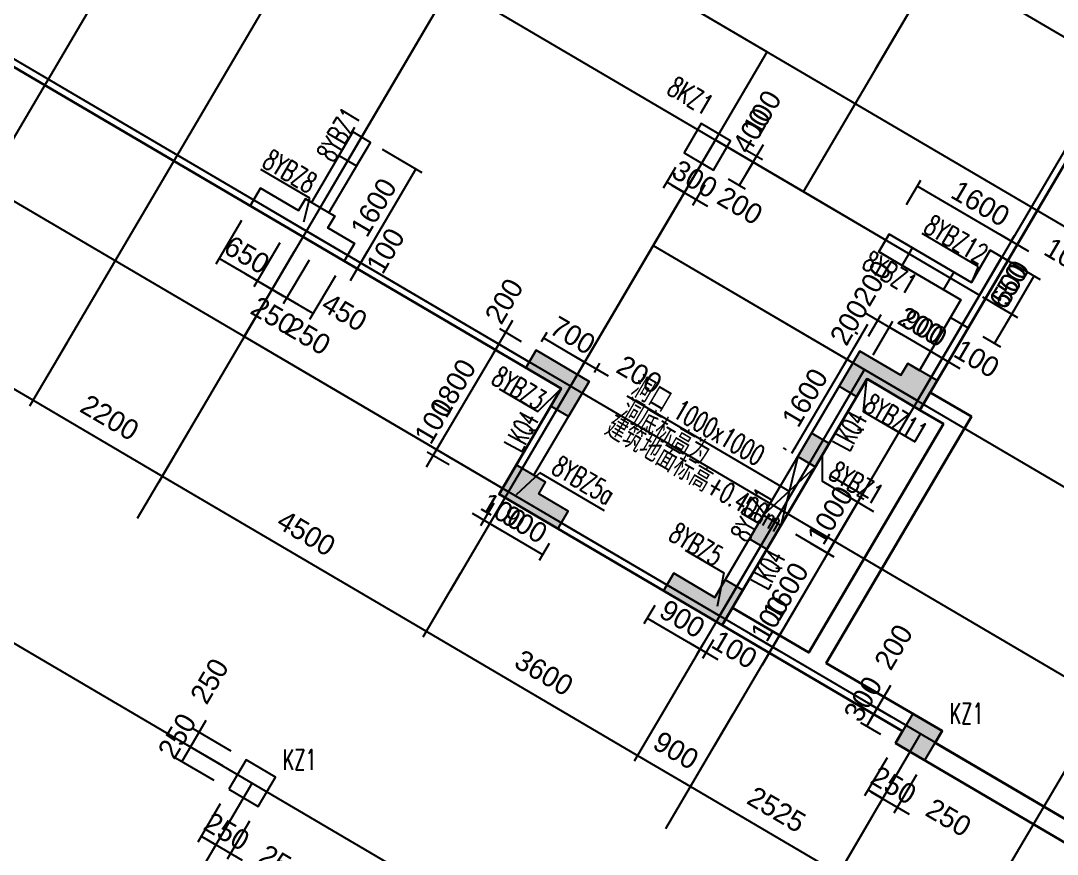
# Model space of a CAD drawing. Extents: x 387171 to 699106, y 11966 to 245688.
# Drawn here: x 616499 to 631724, y 153597 to 165847 of the extents above; entities that cross this region are included whole.
import ezdxf

# ---------------------------------------------------------------- set-up
doc = ezdxf.new("R2010")
doc.units = 0
doc.header["$LTSCALE"] = 100
doc.header["$MEASUREMENT"] = 0
for name, color, linetype in [('22000', 2, 'Continuous'), ('b边缘构件', 235, 'Continuous'), ('COLU', 7, 'Continuous'), ('colu-主楼', 7, 'Continuous'), ('DIM', 3, 'Continuous'), ('DOTE', 253, 'Continuous'), ('HATCH', 254, 'Continuous'), ('L-AXIS', 3, 'Continuous'), ('NUM', 7, 'Continuous'), ('Q-TEXT', 2, 'Continuous'), ('wall-主楼', 2, 'Continuous'), ('wall-开洞', 5, 'Continuous'), ('Y阴影', 254, 'Continuous'), ('剪力墙开洞', 5, 'Continuous'), ('小尺寸', 4, 'Continuous'), ('网格', 253, 'Continuous'), ('边缘构件标注', 1, 'Continuous')]:
    doc.layers.add(name, color=color, linetype=linetype)
doc.styles.add('hztxt', font='hztxt')
doc.styles.get("Standard").update_dxf_attribs({"font": 'standard'})
doc.dimstyles.get("Standard").update_dxf_attribs({"dimtxt": 300, "dimasz": 100, "dimexe": 100, "dimexo": 250, "dimgap": 100, "dimtad": 0, "dimtoh": 1, "dimdec": 0, "dimdsep": 46, "dimcen": 0.09, "dimclrt": 7, "dimadec": 0, "dimazin": 0, "dimtfac": 1, "dimtdec": 4, "dimtofl": 0, "dimtmove": 0, "dimatfit": 3, "dimfxl": 1, "dimtolj": 1, "dimtzin": 0, "dimarcsym": 0})

# ---------------------------------------------------------------- blocks, each defined once
blk = doc.blocks.new('*D2918')
at = {"layer": 'L-AXIS', "color": 0, "linetype": 'ByBlock', "lineweight": -2}
for p, q in [((617179, 161118), (616629, 160183)), ((616680, 160270), (618577, 159155)), ((619075, 160003), (618526, 159068))]:
    blk.add_line(p, q, dxfattribs=at)
for points in [[(616680, 160270), (616775, 160233), (616758, 160205)], [(618577, 159155), (618482, 159191), (618499, 159220)]]:
    blk.add_solid(points, dxfattribs=at)
at = {"layer": 'L-AXIS', "color": 7, "linetype": 'Continuous', "lineweight": -2, "insert": (617806, 160014), "char_height": 300, "width": 780, "attachment_point": 5, "rotation": 329.5454, "style": 'hztxt'}
blk.add_mtext('2200', dxfattribs=at)
blk = doc.blocks.new('*D2178')
at = {"layer": 'L-AXIS', "color": 0, "linetype": 'ByBlock', "lineweight": -2}
for p, q in [((615282, 162233), (614733, 161298)), ((614784, 161385), (616680, 160270)), ((617179, 161118), (616629, 160183))]:
    blk.add_line(p, q, dxfattribs=at)
for points in [[(614784, 161385), (614878, 161348), (614861, 161320)], [(616680, 160270), (616585, 160306), (616602, 160335)]]:
    blk.add_solid(points, dxfattribs=at)
at = {"layer": 'L-AXIS', "color": 7, "linetype": 'Continuous', "lineweight": -2, "insert": (615454, 160556), "char_height": 300, "width": 780, "attachment_point": 5, "rotation": 329.5454, "style": 'hztxt'}
blk.add_mtext('2200', dxfattribs=at)
blk = doc.blocks.new('*D149')
at = {"layer": 'L-AXIS', "color": 0, "linetype": 'ByBlock', "lineweight": -2}
for p, q in [((626833, 155441), (626284, 154507)), ((626335, 154593), (628511, 153313)), ((629010, 154161), (628461, 153227))]:
    blk.add_line(p, q, dxfattribs=at)
for points in [[(626335, 154593), (626429, 154556), (626413, 154528)], [(628511, 153313), (628417, 153349), (628434, 153378)]]:
    blk.add_solid(points, dxfattribs=at)
at = {"layer": 'L-AXIS', "color": 7, "linetype": 'Continuous', "lineweight": -2, "insert": (627601, 154255), "char_height": 300, "width": 780, "attachment_point": 5, "rotation": 329.5454, "style": 'hztxt'}
blk.add_mtext('2525', dxfattribs=at)
blk = doc.blocks.new('*D399')
at = {"layer": 'L-AXIS', "color": 0, "linetype": 'ByBlock', "lineweight": -2}
for p, q in [((626058, 155897), (625508, 154963)), ((626833, 155441), (626284, 154507)), ((625559, 155049), (626335, 154593))]:
    blk.add_line(p, q, dxfattribs=at)
for points in [[(625559, 155049), (625654, 155013), (625637, 154984)], [(626335, 154593), (626240, 154629), (626257, 154658)]]:
    blk.add_solid(points, dxfattribs=at)
at = {"layer": 'L-AXIS', "color": 7, "linetype": 'Continuous', "lineweight": -2, "insert": (626124, 155123), "char_height": 300, "width": 556.67, "attachment_point": 5, "rotation": 329.5454, "style": 'hztxt'}
blk.add_mtext('900', dxfattribs=at)
blk = doc.blocks.new('*D640')
at = {"layer": 'L-AXIS', "color": 0, "linetype": 'ByBlock', "lineweight": -2}
for p, q in [((622954, 157722), (622405, 156787)), ((622456, 156874), (625559, 155049)), ((626058, 155897), (625508, 154963))]:
    blk.add_line(p, q, dxfattribs=at)
for points in [[(622456, 156874), (622550, 156837), (622533, 156809)], [(625559, 155049), (625464, 155085), (625481, 155114)]]:
    blk.add_solid(points, dxfattribs=at)
at = {"layer": 'L-AXIS', "color": 7, "linetype": 'Continuous', "lineweight": -2, "insert": (624185, 156263), "char_height": 300, "width": 775, "attachment_point": 5, "rotation": 329.5454, "style": 'hztxt'}
blk.add_mtext('3600', dxfattribs=at)
blk = doc.blocks.new('*D845')
at = {"layer": 'L-AXIS', "color": 0, "linetype": 'ByBlock', "lineweight": -2}
for p, q in [((619075, 160003), (618526, 159068)), ((618577, 159155), (622456, 156874)), ((622954, 157722), (622405, 156787))]:
    blk.add_line(p, q, dxfattribs=at)
for points in [[(618577, 159155), (618671, 159118), (618654, 159089)], [(622456, 156874), (622361, 156910), (622378, 156939)]]:
    blk.add_solid(points, dxfattribs=at)
at = {"layer": 'L-AXIS', "color": 7, "linetype": 'Continuous', "lineweight": -2, "insert": (620693, 158316), "char_height": 300, "width": 790, "attachment_point": 5, "rotation": 329.5454, "style": 'hztxt'}
blk.add_mtext('4500', dxfattribs=at)
blk = doc.blocks.new('*D2843')
at = {"layer": '小尺寸', "color": 0, "linetype": 'ByBlock', "lineweight": -2}
for p, q in [((621340, 162029), (621593, 162460)), ((621463, 162189), (621528, 162151)), ((621514, 162275), (621578, 162237))]:
    blk.add_line(p, q, dxfattribs=at)
for points in [[(621492, 162288), (621528, 162383), (621557, 162366)], [(621441, 162202), (621405, 162107), (621376, 162124)]]:
    blk.add_solid(points, dxfattribs=at)
at = {"layer": '小尺寸', "color": 7, "linetype": 'Continuous', "lineweight": -2, "insert": (621857, 162466), "char_height": 300, "width": 476.67, "attachment_point": 5, "rotation": 59.5454, "style": 'hztxt'}
blk.add_mtext('100', dxfattribs=at)
blk = doc.blocks.new('*D3083')
at = {"layer": '小尺寸', "color": 0, "linetype": 'ByBlock', "lineweight": -2}
for p, q in [((621807, 163959), (622389, 163616)), ((621492, 162288), (622303, 163667)), ((621514, 162275), (621578, 162237))]:
    blk.add_line(p, q, dxfattribs=at)
for points in [[(622303, 163667), (622267, 163573), (622238, 163589)], [(621492, 162288), (621528, 162383), (621557, 162366)]]:
    blk.add_solid(points, dxfattribs=at)
at = {"layer": '小尺寸', "color": 7, "linetype": 'Continuous', "lineweight": -2, "insert": (621682, 163104), "char_height": 300, "width": 685, "attachment_point": 5, "rotation": 59.5454, "style": 'hztxt'}
blk.add_mtext('1600', dxfattribs=at)
blk = doc.blocks.new('*D1416')
at = {"layer": '小尺寸', "color": 0, "linetype": 'ByBlock', "lineweight": -2}
for p, q in [((627154, 163599), (627407, 164030)), ((627090, 163868), (627342, 163721)), ((627141, 163955), (627392, 163807))]:
    blk.add_line(p, q, dxfattribs=at)
for points in [[(627306, 163858), (627342, 163952), (627371, 163935)], [(627255, 163771), (627219, 163677), (627190, 163694)]]:
    blk.add_solid(points, dxfattribs=at)
at = {"layer": '小尺寸', "color": 7, "linetype": 'Continuous', "lineweight": -2, "insert": (627390, 164493), "char_height": 300, "width": 476.67, "attachment_point": 5, "rotation": 59.5454, "style": 'hztxt'}
blk.add_mtext('100', dxfattribs=at)
blk = doc.blocks.new('*D1386')
at = {"layer": '小尺寸', "color": 0, "linetype": 'ByBlock', "lineweight": -2}
for p, q in [((627090, 163868), (627342, 163721)), ((627255, 163771), (627053, 163427)), ((626888, 163524), (627139, 163376))]:
    blk.add_line(p, q, dxfattribs=at)
for points in [[(627255, 163771), (627219, 163677), (627190, 163694)], [(627053, 163427), (627089, 163521), (627118, 163504)]]:
    blk.add_solid(points, dxfattribs=at)
at = {"layer": '小尺寸', "color": 7, "linetype": 'Continuous', "lineweight": -2, "insert": (627237, 164233), "char_height": 300, "width": 576.67, "attachment_point": 5, "rotation": 59.5454, "style": 'hztxt'}
blk.add_mtext('400', dxfattribs=at)
blk = doc.blocks.new('*D3786')
at = {"layer": '小尺寸', "color": 0, "linetype": 'ByBlock', "lineweight": -2}
for p, q in [((626373, 163536), (626196, 163234)), ((626591, 163118), (626074, 163422)), ((626545, 163435), (626368, 163133))]:
    blk.add_line(p, q, dxfattribs=at)
for points in [[(626246, 163321), (626152, 163357), (626169, 163386)], [(626419, 163219), (626513, 163183), (626497, 163154)]]:
    blk.add_solid(points, dxfattribs=at)
at = {"layer": '小尺寸', "color": 7, "linetype": 'Continuous', "lineweight": -2, "insert": (627064, 163130), "char_height": 300, "width": 566.67, "attachment_point": 5, "rotation": 329.5454, "style": 'hztxt'}
blk.add_mtext('200', dxfattribs=at)
blk = doc.blocks.new('*D4021')
at = {"layer": '小尺寸', "color": 0, "linetype": 'ByBlock', "lineweight": -2}
for p, q in [((626114, 163688), (625937, 163387)), ((626373, 163536), (626196, 163234)), ((626246, 163321), (625988, 163473))]:
    blk.add_line(p, q, dxfattribs=at)
for points in [[(625988, 163473), (626082, 163436), (626066, 163408)], [(626246, 163321), (626152, 163357), (626169, 163386)]]:
    blk.add_solid(points, dxfattribs=at)
at = {"layer": '小尺寸', "color": 7, "linetype": 'Continuous', "lineweight": -2, "insert": (626400, 163520), "char_height": 300, "width": 566.67, "attachment_point": 5, "rotation": 329.5454, "style": 'hztxt'}
blk.add_mtext('300', dxfattribs=at)
blk = doc.blocks.new('*D4206')
at = {"layer": '小尺寸', "color": 0, "linetype": 'ByBlock', "lineweight": -2}
for p, q in [((625811, 157254), (625651, 156982)), ((625702, 157068), (626478, 156612)), ((626638, 156884), (626427, 156526))]:
    blk.add_line(p, q, dxfattribs=at)
for points in [[(625702, 157068), (625797, 157032), (625780, 157003)], [(626478, 156612), (626383, 156648), (626400, 156677)]]:
    blk.add_solid(points, dxfattribs=at)
at = {"layer": '小尺寸', "color": 7, "linetype": 'Continuous', "lineweight": -2, "insert": (626217, 157056), "char_height": 300, "width": 556.67, "attachment_point": 5, "rotation": 329.5454, "style": 'hztxt'}
blk.add_mtext('900', dxfattribs=at)
blk = doc.blocks.new('*D64')
at = {"layer": '小尺寸', "color": 0, "linetype": 'ByBlock', "lineweight": -2}
for p, q in [((626638, 156884), (626427, 156526)), ((626306, 156713), (626737, 156460)), ((626674, 156747), (626514, 156475))]:
    blk.add_line(p, q, dxfattribs=at)
for points in [[(626478, 156612), (626383, 156648), (626400, 156677)], [(626564, 156561), (626659, 156525), (626642, 156496)]]:
    blk.add_solid(points, dxfattribs=at)
at = {"layer": '小尺寸', "color": 7, "linetype": 'Continuous', "lineweight": -2, "insert": (626983, 156605), "char_height": 300, "width": 476.67, "attachment_point": 5, "rotation": 329.5454, "style": 'hztxt'}
blk.add_mtext('100', dxfattribs=at)
blk = doc.blocks.new('*D315')
at = {"layer": '小尺寸', "color": 0, "linetype": 'ByBlock', "lineweight": -2}
for p, q in [((627201, 156843), (627630, 156591)), ((627237, 156706), (627580, 156504)), ((627392, 156383), (627645, 156814))]:
    blk.add_line(p, q, dxfattribs=at)
for points in [[(627544, 156641), (627580, 156736), (627609, 156719)], [(627493, 156555), (627457, 156461), (627428, 156477)]]:
    blk.add_solid(points, dxfattribs=at)
at = {"layer": '小尺寸', "color": 7, "linetype": 'Continuous', "lineweight": -2, "insert": (627500, 157060), "char_height": 300, "width": 476.67, "attachment_point": 5, "rotation": 59.5454, "style": 'hztxt'}
blk.add_mtext('100', dxfattribs=at)
blk = doc.blocks.new('*D2798')
at = {"layer": '小尺寸', "color": 0, "linetype": 'ByBlock', "lineweight": -2}
for p, q in [((628099, 158171), (628441, 157970)), ((627544, 156641), (628355, 158021)), ((627201, 156843), (627630, 156591))]:
    blk.add_line(p, q, dxfattribs=at)
for points in [[(628355, 158021), (628319, 157926), (628290, 157943)], [(627544, 156641), (627580, 156736), (627609, 156719)]]:
    blk.add_solid(points, dxfattribs=at)
at = {"layer": '小尺寸', "color": 7, "linetype": 'Continuous', "lineweight": -2, "insert": (627734, 157458), "char_height": 300, "width": 685, "attachment_point": 5, "rotation": 59.5454, "style": 'hztxt'}
blk.add_mtext('1600', dxfattribs=at)
blk = doc.blocks.new('*D2765')
at = {"layer": '小尺寸', "color": 0, "linetype": 'ByBlock', "lineweight": -2}
for p, q in [((628507, 160947), (628552, 160921)), ((627827, 159491), (628638, 160870)), ((627696, 159568), (627741, 159542))]:
    blk.add_line(p, q, dxfattribs=at)
for points in [[(628638, 160870), (628602, 160776), (628573, 160793)], [(627827, 159491), (627863, 159586), (627892, 159569)]]:
    blk.add_solid(points, dxfattribs=at)
at = {"layer": '小尺寸', "color": 7, "linetype": 'Continuous', "lineweight": -2, "insert": (628017, 160308), "char_height": 300, "width": 685, "attachment_point": 5, "rotation": 59.5454, "style": 'hztxt'}
blk.add_mtext('1600', dxfattribs=at)
blk = doc.blocks.new('*D2998')
at = {"layer": '小尺寸', "color": 0, "linetype": 'ByBlock', "lineweight": -2}
for p, q in [((628536, 160698), (628841, 161215)), ((628609, 161120), (628653, 161094)), ((628507, 160947), (628552, 160921))]:
    blk.add_line(p, q, dxfattribs=at)
for points in [[(628739, 161043), (628776, 161138), (628804, 161121)], [(628638, 160870), (628602, 160776), (628573, 160793)]]:
    blk.add_solid(points, dxfattribs=at)
at = {"layer": '小尺寸', "color": 7, "linetype": 'Continuous', "lineweight": -2, "insert": (628667, 161414), "char_height": 300, "width": 566.67, "attachment_point": 5, "rotation": 59.5454, "style": 'hztxt'}
blk.add_mtext('200', dxfattribs=at)
blk = doc.blocks.new('*D3216')
at = {"layer": '小尺寸', "color": 0, "linetype": 'ByBlock', "lineweight": -2}
for p, q in [((628638, 160870), (628942, 161388)), ((628795, 161242), (628754, 161266)), ((628609, 161120), (628653, 161094))]:
    blk.add_line(p, q, dxfattribs=at)
for points in [[(628841, 161215), (628877, 161310), (628906, 161293)], [(628739, 161043), (628703, 160948), (628674, 160965)]]:
    blk.add_solid(points, dxfattribs=at)
at = {"layer": '小尺寸', "color": 7, "linetype": 'Continuous', "lineweight": -2, "insert": (629006, 161990), "char_height": 300, "width": 566.67, "attachment_point": 5, "rotation": 59.5454, "style": 'hztxt'}
blk.add_mtext('200', dxfattribs=at)
blk = doc.blocks.new('*D3428')
at = {"layer": '小尺寸', "color": 0, "linetype": 'ByBlock', "lineweight": -2}
for p, q in [((628915, 161546), (629433, 161242)), ((628949, 161209), (629138, 161531)), ((629020, 160936), (629311, 161430))]:
    blk.add_line(p, q, dxfattribs=at)
for points in [[(629088, 161445), (628993, 161481), (629010, 161510)], [(629260, 161344), (629355, 161307), (629338, 161279)]]:
    blk.add_solid(points, dxfattribs=at)
at = {"layer": '小尺寸', "color": 7, "linetype": 'Continuous', "lineweight": -2, "insert": (629717, 161365), "char_height": 300, "width": 566.67, "attachment_point": 5, "rotation": 329.5454, "style": 'hztxt'}
blk.add_mtext('200', dxfattribs=at)
blk = doc.blocks.new('*D1802')
at = {"layer": '小尺寸', "color": 0, "linetype": 'ByBlock', "lineweight": -2}
for p, q in [((629020, 160936), (629311, 161430)), ((629260, 161344), (630036, 160888)), ((629999, 160824), (630087, 160974))]:
    blk.add_line(p, q, dxfattribs=at)
for points in [[(629260, 161344), (629355, 161307), (629338, 161279)], [(630036, 160888), (629941, 160924), (629958, 160953)]]:
    blk.add_solid(points, dxfattribs=at)
at = {"layer": '小尺寸', "color": 7, "linetype": 'Continuous', "lineweight": -2, "insert": (629775, 161331), "char_height": 300, "width": 556.67, "attachment_point": 5, "rotation": 329.5454, "style": 'hztxt'}
blk.add_mtext('900', dxfattribs=at)
blk = doc.blocks.new('*D2053')
at = {"layer": '小尺寸', "color": 0, "linetype": 'ByBlock', "lineweight": -2}
for p, q in [((629864, 160989), (630295, 160735)), ((629999, 160824), (630087, 160974)), ((630085, 160774), (630173, 160923))]:
    blk.add_line(p, q, dxfattribs=at)
for points in [[(630036, 160888), (629941, 160924), (629958, 160953)], [(630122, 160837), (630217, 160800), (630200, 160772)]]:
    blk.add_solid(points, dxfattribs=at)
at = {"layer": '小尺寸', "color": 7, "linetype": 'Continuous', "lineweight": -2, "insert": (630541, 160881), "char_height": 300, "width": 476.67, "attachment_point": 5, "rotation": 329.5454, "style": 'hztxt'}
blk.add_mtext('100', dxfattribs=at)
blk = doc.blocks.new('*D2299')
at = {"layer": '小尺寸', "color": 0, "linetype": 'ByBlock', "lineweight": -2}
for p, q in [((630797, 161689), (631142, 161486)), ((630803, 161106), (631056, 161537)), ((630630, 161207), (630889, 161055))]:
    blk.add_line(p, q, dxfattribs=at)
for points in [[(631056, 161537), (631020, 161442), (630991, 161459)], [(630803, 161106), (630839, 161200), (630868, 161184)]]:
    blk.add_solid(points, dxfattribs=at)
at = {"layer": '小尺寸', "color": 7, "linetype": 'Continuous', "lineweight": -2, "insert": (631035, 161994), "char_height": 300, "width": 566.67, "attachment_point": 5, "rotation": 59.5454, "style": 'hztxt'}
blk.add_mtext('500', dxfattribs=at)
blk = doc.blocks.new('*D2510')
at = {"layer": '小尺寸', "color": 0, "linetype": 'ByBlock', "lineweight": -2}
for p, q in [((630956, 162350), (631472, 162046)), ((631056, 161537), (631385, 162097)), ((630626, 161789), (631142, 161486))]:
    blk.add_line(p, q, dxfattribs=at)
for points in [[(631385, 162097), (631349, 162002), (631320, 162019)], [(631056, 161537), (631092, 161631), (631121, 161615)]]:
    blk.add_solid(points, dxfattribs=at)
at = {"layer": '小尺寸', "color": 7, "linetype": 'Continuous', "lineweight": -2, "insert": (631005, 161944), "char_height": 300, "width": 556.67, "attachment_point": 5, "rotation": 59.5454, "style": 'hztxt'}
blk.add_mtext('650', dxfattribs=at)
blk = doc.blocks.new('*D2483')
at = {"layer": '小尺寸', "color": 0, "linetype": 'ByBlock', "lineweight": -2}
for p, q in [((631305, 162454), (630874, 162708)), ((631038, 162591), (631097, 162693)), ((631124, 162541), (631184, 162642))]:
    blk.add_line(p, q, dxfattribs=at)
for points in [[(631047, 162606), (630952, 162643), (630969, 162672)], [(631133, 162556), (631227, 162519), (631211, 162491)]]:
    blk.add_solid(points, dxfattribs=at)
at = {"layer": '小尺寸', "color": 7, "linetype": 'Continuous', "lineweight": -2, "insert": (631867, 162379), "char_height": 300, "width": 476.67, "attachment_point": 5, "rotation": 329.5454, "style": 'hztxt'}
blk.add_mtext('100', dxfattribs=at)
blk = doc.blocks.new('*D465')
at = {"layer": '小尺寸', "color": 0, "linetype": 'ByBlock', "lineweight": -2}
for p, q in [((629508, 163146), (629718, 163504)), ((631047, 162606), (629667, 163417)), ((631059, 162628), (631097, 162693))]:
    blk.add_line(p, q, dxfattribs=at)
for points in [[(629667, 163417), (629762, 163381), (629745, 163352)], [(631047, 162606), (630952, 162643), (630969, 162672)]]:
    blk.add_solid(points, dxfattribs=at)
at = {"layer": '小尺寸', "color": 7, "linetype": 'Continuous', "lineweight": -2, "insert": (630597, 163161), "char_height": 300, "width": 685, "attachment_point": 5, "rotation": 329.5454, "style": 'hztxt'}
blk.add_mtext('1600', dxfattribs=at)
blk = doc.blocks.new('*D4044')
at = {"layer": '小尺寸', "color": 0, "linetype": 'ByBlock', "lineweight": -2}
for p, q in [((620733, 162328), (620354, 161685)), ((621121, 162100), (620742, 161457)), ((620793, 161543), (620405, 161771))]:
    blk.add_line(p, q, dxfattribs=at)
for points in [[(620405, 161771), (620500, 161735), (620483, 161706)], [(620793, 161543), (620698, 161579), (620715, 161608)]]:
    blk.add_solid(points, dxfattribs=at)
at = {"layer": '小尺寸', "color": 7, "linetype": 'Continuous', "lineweight": -2, "insert": (621254, 161562), "char_height": 300, "width": 576.67, "attachment_point": 5, "rotation": 329.5454, "style": 'hztxt'}
blk.add_mtext('450', dxfattribs=at)
blk = doc.blocks.new('*D4273')
at = {"layer": '小尺寸', "color": 0, "linetype": 'ByBlock', "lineweight": -2}
for p, q in [((620517, 162455), (620139, 161812)), ((620733, 162328), (620354, 161685)), ((620577, 161670), (620017, 161999))]:
    blk.add_line(p, q, dxfattribs=at)
for points in [[(620190, 161898), (620095, 161934), (620112, 161963)], [(620405, 161771), (620500, 161735), (620483, 161706)]]:
    blk.add_solid(points, dxfattribs=at)
at = {"layer": '小尺寸', "color": 7, "linetype": 'Continuous', "lineweight": -2, "insert": (620718, 161215), "char_height": 300, "width": 566.67, "attachment_point": 5, "rotation": 329.5454, "style": 'hztxt'}
blk.add_mtext('250', dxfattribs=at)
blk = doc.blocks.new('*D2448')
at = {"layer": '小尺寸', "color": 0, "linetype": 'ByBlock', "lineweight": -2}
for p, q in [((619741, 162911), (619363, 162268)), ((620302, 162582), (619923, 161938)), ((619974, 162025), (619414, 162354))]:
    blk.add_line(p, q, dxfattribs=at)
for points in [[(619414, 162354), (619508, 162318), (619491, 162289)], [(619974, 162025), (619879, 162061), (619896, 162090)]]:
    blk.add_solid(points, dxfattribs=at)
at = {"layer": '小尺寸', "color": 7, "linetype": 'Continuous', "lineweight": -2, "insert": (619821, 162405), "char_height": 300, "width": 556.67, "attachment_point": 5, "rotation": 329.5454, "style": 'hztxt'}
blk.add_mtext('650', dxfattribs=at)
blk = doc.blocks.new('*D2417')
at = {"layer": '小尺寸', "color": 0, "linetype": 'ByBlock', "lineweight": -2}
for p, q in [((620302, 162582), (619923, 161938)), ((620517, 162455), (620139, 161812)), ((619802, 162126), (620362, 161796))]:
    blk.add_line(p, q, dxfattribs=at)
for points in [[(619974, 162025), (619879, 162061), (619896, 162090)], [(620190, 161898), (620284, 161862), (620267, 161833)]]:
    blk.add_solid(points, dxfattribs=at)
at = {"layer": '小尺寸', "color": 7, "linetype": 'Continuous', "lineweight": -2, "insert": (620213, 161512), "char_height": 300, "width": 566.67, "attachment_point": 5, "rotation": 329.5454, "style": 'hztxt'}
blk.add_mtext('250', dxfattribs=at)
blk = doc.blocks.new('*D3122')
at = {"layer": '小尺寸', "color": 0, "linetype": 'ByBlock', "lineweight": -2}
for p, q in [((623448, 158759), (623251, 158423)), ((623535, 158709), (623337, 158372)), ((623129, 158611), (623560, 158357))]:
    blk.add_line(p, q, dxfattribs=at)
for points in [[(623301, 158509), (623207, 158546), (623224, 158574)], [(623388, 158459), (623482, 158422), (623465, 158394)]]:
    blk.add_solid(points, dxfattribs=at)
at = {"layer": '小尺寸', "color": 7, "linetype": 'Continuous', "lineweight": -2, "insert": (623589, 158630), "char_height": 300, "width": 476.67, "attachment_point": 5, "rotation": 329.5454, "style": 'hztxt'}
blk.add_mtext('100', dxfattribs=at)
blk = doc.blocks.new('*D1439')
at = {"layer": '小尺寸', "color": 0, "linetype": 'ByBlock', "lineweight": -2}
for p, q in [((623535, 158709), (623337, 158372)), ((623388, 158459), (624163, 158002)), ((624260, 158166), (624113, 157916))]:
    blk.add_line(p, q, dxfattribs=at)
for points in [[(623388, 158459), (623482, 158422), (623465, 158394)], [(624163, 158002), (624069, 158039), (624086, 158068)]]:
    blk.add_solid(points, dxfattribs=at)
at = {"layer": '小尺寸', "color": 7, "linetype": 'Continuous', "lineweight": -2, "insert": (623902, 158446), "char_height": 300, "width": 556.67, "attachment_point": 5, "rotation": 329.5454, "style": 'hztxt'}
blk.add_mtext('900', dxfattribs=at)
blk = doc.blocks.new('*D1695')
at = {"layer": '小尺寸', "color": 0, "linetype": 'ByBlock', "lineweight": -2}
for p, q in [((623722, 161441), (623418, 160924)), ((623856, 161130), (623534, 161319)), ((623755, 160957), (623433, 161147))]:
    blk.add_line(p, q, dxfattribs=at)
for points in [[(623621, 161268), (623657, 161363), (623686, 161346)], [(623519, 161096), (623483, 161001), (623454, 161018)]]:
    blk.add_solid(points, dxfattribs=at)
at = {"layer": '小尺寸', "color": 7, "linetype": 'Continuous', "lineweight": -2, "insert": (623599, 161726), "char_height": 300, "width": 566.67, "attachment_point": 5, "rotation": 59.5454, "style": 'hztxt'}
blk.add_mtext('200', dxfattribs=at)
blk = doc.blocks.new('*D1938')
at = {"layer": '小尺寸', "color": 0, "linetype": 'ByBlock', "lineweight": -2}
for p, q in [((623519, 161096), (622607, 159544)), ((623755, 160957), (623433, 161147)), ((622842, 159406), (622521, 159595))]:
    blk.add_line(p, q, dxfattribs=at)
for points in [[(623519, 161096), (623483, 161001), (623454, 161018)], [(622607, 159544), (622643, 159639), (622672, 159622)]]:
    blk.add_solid(points, dxfattribs=at)
at = {"layer": '小尺寸', "color": 7, "linetype": 'Continuous', "lineweight": -2, "insert": (622848, 160447), "char_height": 300, "width": 690, "attachment_point": 5, "rotation": 59.5454, "style": 'hztxt'}
blk.add_mtext('1800', dxfattribs=at)
blk = doc.blocks.new('*D2188')
at = {"layer": '小尺寸', "color": 0, "linetype": 'ByBlock', "lineweight": -2}
for p, q in [((622708, 159717), (622455, 159286)), ((622842, 159406), (622521, 159595)), ((622792, 159320), (622470, 159509))]:
    blk.add_line(p, q, dxfattribs=at)
for points in [[(622607, 159544), (622643, 159639), (622672, 159622)], [(622556, 159458), (622520, 159363), (622491, 159380)]]:
    blk.add_solid(points, dxfattribs=at)
at = {"layer": '小尺寸', "color": 7, "linetype": 'Continuous', "lineweight": -2, "insert": (622563, 159963), "char_height": 300, "width": 476.67, "attachment_point": 5, "rotation": 59.5454, "style": 'hztxt'}
blk.add_mtext('100', dxfattribs=at)
blk = doc.blocks.new('*D2152')
at = {"layer": '小尺寸', "color": 0, "linetype": 'ByBlock', "lineweight": -2}
for p, q in [((624148, 161132), (624229, 161271)), ((624179, 161185), (624782, 160830)), ((624751, 160778), (624833, 160916))]:
    blk.add_line(p, q, dxfattribs=at)
for points in [[(624179, 161185), (624273, 161149), (624256, 161120)], [(624782, 160830), (624687, 160867), (624704, 160895)]]:
    blk.add_solid(points, dxfattribs=at)
at = {"layer": '小尺寸', "color": 7, "linetype": 'Continuous', "lineweight": -2, "insert": (624607, 161223), "char_height": 300, "width": 566.67, "attachment_point": 5, "rotation": 329.5454, "style": 'hztxt'}
blk.add_mtext('700', dxfattribs=at)
blk = doc.blocks.new('*D119')
at = {"layer": '小尺寸', "color": 0, "linetype": 'ByBlock', "lineweight": -2}
for p, q in [((624610, 160932), (625127, 160627)), ((624751, 160778), (624833, 160916)), ((624924, 160676), (625005, 160815))]:
    blk.add_line(p, q, dxfattribs=at)
for points in [[(624782, 160830), (624687, 160867), (624704, 160895)], [(624954, 160729), (625049, 160692), (625032, 160664)]]:
    blk.add_solid(points, dxfattribs=at)
at = {"layer": '小尺寸', "color": 7, "linetype": 'Continuous', "lineweight": -2, "insert": (625586, 160648), "char_height": 300, "width": 566.67, "attachment_point": 5, "rotation": 329.5454, "style": 'hztxt'}
blk.add_mtext('200', dxfattribs=at)
blk = doc.blocks.new('*D4255')
at = {"layer": 'DIM', "color": 0, "linetype": 'ByBlock', "lineweight": -2}
for p, q in [((619219, 155562), (618890, 155002)), ((619592, 155111), (619032, 155440)), ((619465, 154895), (618905, 155225))]:
    blk.add_line(p, q, dxfattribs=at)
for points in [[(619118, 155390), (619154, 155484), (619183, 155467)], [(618991, 155174), (618955, 155079), (618926, 155096)]]:
    blk.add_solid(points, dxfattribs=at)
at = {"layer": 'DIM', "color": 7, "linetype": 'Continuous', "lineweight": -2, "insert": (619271, 156142), "char_height": 300, "width": 566.67, "attachment_point": 5, "rotation": 59.5454, "style": 'hztxt'}
blk.add_mtext('250', dxfattribs=at)
blk = doc.blocks.new('*D2368')
at = {"layer": 'DIM', "color": 0, "linetype": 'ByBlock', "lineweight": -2}
for p, q in [((618991, 155174), (618864, 154959)), ((619465, 154895), (618905, 155225)), ((619339, 154680), (618778, 155009))]:
    blk.add_line(p, q, dxfattribs=at)
for points in [[(618991, 155174), (618955, 155079), (618926, 155096)], [(618864, 154959), (618901, 155053), (618930, 155036)]]:
    blk.add_solid(points, dxfattribs=at)
at = {"layer": 'DIM', "color": 7, "linetype": 'Continuous', "lineweight": -2, "insert": (618796, 155335), "char_height": 300, "width": 566.67, "attachment_point": 5, "rotation": 59.5454, "style": 'hztxt'}
blk.add_mtext('250', dxfattribs=at)
blk = doc.blocks.new('*D2574')
at = {"layer": 'DIM', "color": 0, "linetype": 'ByBlock', "lineweight": -2}
for p, q in [((619427, 154338), (619098, 153777)), ((619643, 154211), (619313, 153650)), ((619149, 153863), (619364, 153737))]:
    blk.add_line(p, q, dxfattribs=at)
for points in [[(619149, 153863), (619243, 153827), (619226, 153798)], [(619364, 153737), (619269, 153773), (619286, 153802)]]:
    blk.add_solid(points, dxfattribs=at)
at = {"layer": 'DIM', "color": 7, "linetype": 'Continuous', "lineweight": -2, "insert": (619526, 153932), "char_height": 300, "width": 566.67, "attachment_point": 5, "rotation": 329.5454, "style": 'hztxt'}
blk.add_mtext('250', dxfattribs=at)
blk = doc.blocks.new('*D2826')
at = {"layer": 'DIM', "color": 0, "linetype": 'ByBlock', "lineweight": -2}
for p, q in [((619643, 154211), (619313, 153650)), ((619858, 154084), (619529, 153524)), ((619192, 153838), (619752, 153509))]:
    blk.add_line(p, q, dxfattribs=at)
for points in [[(619364, 153737), (619269, 153773), (619286, 153802)], [(619580, 153610), (619674, 153574), (619657, 153545)]]:
    blk.add_solid(points, dxfattribs=at)
at = {"layer": 'DIM', "color": 7, "linetype": 'Continuous', "lineweight": -2, "insert": (620333, 153457), "char_height": 300, "width": 566.67, "attachment_point": 5, "rotation": 329.5454, "style": 'hztxt'}
blk.add_mtext('250', dxfattribs=at)
blk = doc.blocks.new('*D2912')
at = {"layer": 'DIM', "color": 0, "linetype": 'ByBlock', "lineweight": -2}
for p, q in [((629223, 155016), (628893, 154456)), ((629438, 154890), (629109, 154329)), ((628944, 154542), (629160, 154415))]:
    blk.add_line(p, q, dxfattribs=at)
for points in [[(628944, 154542), (629039, 154506), (629022, 154477)], [(629160, 154415), (629065, 154452), (629082, 154480)]]:
    blk.add_solid(points, dxfattribs=at)
at = {"layer": 'DIM', "color": 7, "linetype": 'Continuous', "lineweight": -2, "insert": (629321, 154611), "char_height": 300, "width": 566.67, "attachment_point": 5, "rotation": 329.5454, "style": 'hztxt'}
blk.add_mtext('250', dxfattribs=at)
blk = doc.blocks.new('*D3145')
at = {"layer": 'DIM', "color": 0, "linetype": 'ByBlock', "lineweight": -2}
for p, q in [((629438, 154890), (629109, 154329)), ((629654, 154763), (629324, 154203)), ((628987, 154517), (629548, 154187))]:
    blk.add_line(p, q, dxfattribs=at)
for points in [[(629160, 154415), (629065, 154452), (629082, 154480)], [(629375, 154289), (629470, 154252), (629453, 154224)]]:
    blk.add_solid(points, dxfattribs=at)
at = {"layer": 'DIM', "color": 7, "linetype": 'Continuous', "lineweight": -2, "insert": (630128, 154136), "char_height": 300, "width": 566.67, "attachment_point": 5, "rotation": 329.5454, "style": 'hztxt'}
blk.add_mtext('250', dxfattribs=at)
blk = doc.blocks.new('*D1158')
at = {"layer": 'DIM', "color": 0, "linetype": 'ByBlock', "lineweight": -2}
for p, q in [((629286, 155617), (628992, 155790)), ((628927, 155480), (629079, 155739)), ((629134, 155358), (628840, 155531))]:
    blk.add_line(p, q, dxfattribs=at)
for points in [[(629079, 155739), (629042, 155644), (629014, 155661)], [(628927, 155480), (628963, 155575), (628992, 155558)]]:
    blk.add_solid(points, dxfattribs=at)
at = {"layer": 'DIM', "color": 7, "linetype": 'Continuous', "lineweight": -2, "insert": (628871, 155879), "char_height": 300, "width": 566.67, "attachment_point": 5, "rotation": 59.5454, "style": 'hztxt'}
blk.add_mtext('300', dxfattribs=at)
blk = doc.blocks.new('*D2854')
at = {"layer": 'DIM', "color": 0, "linetype": 'ByBlock', "lineweight": -2}
for p, q in [((628977, 155567), (629281, 156084)), ((629388, 155789), (629094, 155962)), ((629286, 155617), (628992, 155790))]:
    blk.add_line(p, q, dxfattribs=at)
for points in [[(629180, 155912), (629216, 156006), (629245, 155989)], [(629079, 155739), (629042, 155644), (629014, 155661)]]:
    blk.add_solid(points, dxfattribs=at)
at = {"layer": 'DIM', "color": 7, "linetype": 'Continuous', "lineweight": -2, "insert": (629320, 156643), "char_height": 300, "width": 566.67, "attachment_point": 5, "rotation": 59.5454, "style": 'hztxt'}
blk.add_mtext('200', dxfattribs=at)
blk = doc.blocks.new('*D4092')
at = {"layer": '小尺寸', "color": 0, "linetype": 'ByBlock', "lineweight": -2}
for p, q in [((628386, 159163), (628945, 158834)), ((628351, 158023), (628858, 158885)), ((627879, 158300), (628438, 157972))]:
    blk.add_line(p, q, dxfattribs=at)
for points in [[(628858, 158885), (628822, 158790), (628793, 158807)], [(628351, 158023), (628388, 158117), (628417, 158100)]]:
    blk.add_solid(points, dxfattribs=at)
at = {"layer": '小尺寸', "color": 7, "linetype": 'Continuous', "lineweight": -2, "insert": (628389, 158580), "char_height": 300, "width": 690, "attachment_point": 5, "rotation": 59.5454, "style": 'hztxt'}
blk.add_mtext('1000', dxfattribs=at)

msp = doc.modelspace()

# ---------------------------------------------------------------- hatches: boundary and pattern name
at = {"layer": 'HATCH'}
msp.add_hatch(color=256, dxfattribs=at).paths.add_polyline_path([(629349.6, 155231.8), (629780.6, 154978.3), (630034, 155409.3), (629603, 155662.8)], flags=0)
at = {"layer": 'Y阴影'}
h = msp.add_hatch(dxfattribs=at)
h.set_pattern_fill('ANSI31', color=256, scale=25, angle=-30.45463, style=0)
h.set_pattern_definition([])
h.paths.add_polyline_path([(621376.3, 164212.1), (621173.5, 163867.3), (621432.1, 163715.2), (621634.9, 164060)], flags=0)
h = msp.add_hatch(dxfattribs=at)
h.set_pattern_fill('ANSI31', color=256, scale=25, angle=-30.45463, style=0)
h.set_pattern_definition([])
h.paths.add_polyline_path([(621399.4, 162574.4), (621247.3, 162315.8), (619868.1, 163126.8), (620020.1, 163385.4), (620580.4, 163055.9), (620681.8, 163228.3), (621112.8, 162974.9), (621011.5, 162802.5)], flags=0)
h = msp.add_hatch(dxfattribs=at)
h.set_pattern_fill('ANSI31', color=256, scale=25, angle=-30.45463, style=0)
h.set_pattern_definition([])
h.paths.add_polyline_path([(629253.1, 162712.8), (629101, 162454.2), (629445.9, 162251.5), (629597.9, 162510.1)], flags=0)
h = msp.add_hatch(dxfattribs=at)
h.set_pattern_fill('ANSI31', color=256, scale=25, angle=-30.45463, style=0)
h.set_pattern_definition([])
h.paths.add_polyline_path([(630203.1, 162154.3), (630051, 161895.7), (630309.6, 161743.6), (630157.6, 161485), (630414.4, 161333.9), (630997.3, 162325.3), (630740.4, 162476.3), (630461.7, 162002.2)], flags=0)
for points in [[(624847.5, 160547), (624543.4, 160029.8), (624284.8, 160181.8), (624436.8, 160440.5), (623919.6, 160744.6), (624071.7, 161003.2)], [(628824.2, 160992.9), (628520.1, 160475.7), (628777, 160324.7), (628929, 160583.3), (629704.8, 160127.1), (629958.3, 160558.1), (629529, 160810.5), (629427.6, 160638.1)], [(628114.6, 159786.1), (627911.8, 159441.3), (628168.7, 159290.2), (628371.5, 159635)], [(623777.9, 159319.8), (623524.5, 158888.8), (624386.5, 158381.9), (624538.6, 158640.6), (624107.6, 158894), (624208.9, 159066.4)], [(627405, 158579.2), (627202.2, 158234.4), (627459.1, 158083.4), (627661.9, 158428.2)], [(626092, 157727.2), (625939.9, 157468.6), (626801.9, 156961.7), (627106.1, 157479), (626847.4, 157631), (626695.4, 157372.4)]]:
    msp.add_hatch(color=256, dxfattribs=at).paths.add_polyline_path(points, flags=0)

# ---------------------------------------------------------------- linework, layer by layer
at = {"color": 6, "lineweight": 30}
msp.add_lwpolyline([(611161.6, 168246), (624436.4, 160440.7), (623524.5, 158888.8), (626802, 156961.7), (628930.7, 160582.3), (629706.6, 160126.1), (633303.1, 166247.8), (625803.9, 170657.2), (626716.2, 172208.8), (624819.7, 173323.9), (625782.8, 174961.8), (623196.7, 176482.4), (622233.6, 174844.5), (620337.2, 175959.6), (619424.8, 174407.9), (609339.1, 180338.1)], dxfattribs=at)
at = {"color": 5, "lineweight": 30}
msp.add_lwpolyline([(629858.6, 160384.7), (630462, 160029.9), (628331.7, 156406.6), (630034, 155409.3), (629932.7, 155236.9), (633251.5, 153285.5), (633099.4, 153026.9), (629349.6, 155231.8), (629451, 155404.2), (626801.9, 156961.7), (626954, 157220.3), (628074.7, 156561.4), (630051.4, 159923.3), (629706.5, 160126), (629858.6, 160384.7)], dxfattribs=at)
at = {"layer": '22000', "linetype": 'Continuous'}
msp.add_lwpolyline([(629254.8, 162711.8), (630461.7, 162002.2), (630740.4, 162476.3), (630997.3, 162325.3), (629704.8, 160127.1), (628928.5, 160578.5), (626801.9, 156961.7), (625938.2, 157469.6), (626092, 157727.2), (626695.4, 157372.4), (628824.2, 160992.9), (629427.6, 160638.1), (629529, 160810.5), (629701.4, 160709.2), (630309.6, 161743.6), (629102.8, 162453.2), (629254.8, 162711.8)], dxfattribs=at)
at = {"layer": 'b边缘构件'}
for points in [[(621376.3, 164212.1), (621173.5, 163867.3), (621432.1, 163715.2), (621634.9, 164060), (621376.3, 164212.1)], [(621399.4, 162574.4), (621247.3, 162315.8), (619868.1, 163126.8), (620020.1, 163385.4), (620580.4, 163055.9), (620681.8, 163228.3), (621112.8, 162974.9), (621011.5, 162802.5), (621399.4, 162574.4)], [(629253.1, 162712.8), (629101, 162454.2), (629445.9, 162251.5), (629597.9, 162510.1), (629253.1, 162712.8)], [(630203.1, 162154.3), (630051, 161895.7), (630309.6, 161743.6), (630157.6, 161485), (630414.4, 161333.9), (630997.3, 162325.3), (630740.4, 162476.3), (630461.7, 162002.2), (630203.1, 162154.3)], [(624847.5, 160547), (624543.4, 160029.8), (624284.8, 160181.8), (624436.8, 160440.5), (623919.6, 160744.6), (624071.7, 161003.2), (624847.5, 160547)], [(628824.2, 160992.9), (628520.1, 160475.7), (628777, 160324.7), (628929, 160583.3), (629704.8, 160127.1), (629958.3, 160558.1), (629529, 160810.5), (629427.6, 160638.1), (628824.2, 160992.9)], [(628114.6, 159786.1), (627911.8, 159441.3), (628168.7, 159290.2), (628371.5, 159635), (628114.6, 159786.1)], [(623777.9, 159319.8), (623524.5, 158888.8), (624386.5, 158381.9), (624538.6, 158640.6), (624107.6, 158894), (624208.9, 159066.4), (623777.9, 159319.8)], [(627405, 158579.2), (627202.2, 158234.4), (627459.1, 158083.4), (627661.9, 158428.2), (627405, 158579.2)], [(626092, 157727.2), (625939.9, 157468.6), (626801.9, 156961.7), (627106.1, 157479), (626847.4, 157631), (626695.4, 157372.4), (626092, 157727.2)]]:
    msp.add_lwpolyline(points, dxfattribs=at)
at = {"layer": 'COLU'}
for points in [[(629349.6, 155231.8), (629780.6, 154978.3), (630034, 155409.3), (629603, 155662.8)], [(619554.1, 154553), (619985.1, 154299.6), (620238.5, 154730.6), (619807.5, 154984)]]:
    msp.add_lwpolyline(points, close=True, dxfattribs=at)
at = {"layer": 'colu-主楼'}
msp.add_lwpolyline([(626672.2, 163650.3), (626925.6, 164081.3), (626494.6, 164334.8), (626241.2, 163903.7)], close=True, dxfattribs=at)
at = {"layer": 'DOTE'}
for p, q in [((586924, 187485.4), (630581.7, 161815.6)), ((596515.9, 183585.7), (636394.7, 160137.8)), ((645210.3, 146254), (583882.9, 182313.2)), ((618938.3, 173185.9), (637611.1, 162206.7)), ((621007.2, 171969.4), (615133.3, 161979.5)), ((632979.2, 171812.1), (627995.6, 163336.2)), ((622903.7, 170854.4), (617029.8, 160864.4)), ((635565.3, 170291.5), (626684.5, 155187.6)), ((611126.1, 168382.9), (633505.6, 155224.2)), ((623583.7, 167670.4), (618926.2, 159749.3)), ((626702.5, 164096.5), (622805.4, 157468.5)), ((623337.5, 140370.3), (637153.5, 163867.8)), ((650020.1, 136929.7), (605931.4, 162852.9)), ((625790.2, 162544.8), (634722, 157293.1)), ((628893.5, 160720.2), (625908.7, 155643.8)), ((615018.3, 130364.8), (629712.1, 155355)), ((608711.1, 135618.7), (619896.3, 154641.8))]:
    msp.add_line(p, q, dxfattribs=at)
at = {"layer": 'DOTE', "color": 200}
msp.add_arc((629703.5, 155360.1), 10, 329.54537, 59.54537, dxfattribs=at)
at = {"layer": 'L-AXIS'}
for p, q in [((619201.9, 160218.1), (618211.2, 158533.3)), ((626960.1, 155656.4), (625969.5, 153971.6))]:
    msp.add_line(p, q, dxfattribs=at)
at = {"layer": 'wall-主楼'}
for points in [[(621112.8, 162974.9), (621026.6, 163025.6), (621634.9, 164060), (621376.3, 164212.1), (620768, 163177.7), (620681.8, 163228.3), (620580.5, 163055.9), (620019.7, 163385.6), (619867.7, 163127), (621247.3, 162315.8), (621399.4, 162574.4), (621011.5, 162802.5)], [(624208.9, 159066.4), (624036.5, 159167.8), (624847.5, 160547), (624071.7, 161003.2), (623919.6, 160744.6), (624436.8, 160440.5), (623524.5, 158888.8), (624386.5, 158381.9), (624538.6, 158640.6), (624107.6, 158894)], [(626092, 157727.2), (625939.9, 157468.6), (626801.9, 156961.7), (627663.6, 158427.2), (627405, 158579.2), (626695.4, 157372.4)]]:
    msp.add_lwpolyline(points, close=True, dxfattribs=at)
msp.add_lwpolyline([(628170.5, 159289.2), (628930.7, 160582.3), (629706.6, 160126.1), (630999, 162324.3), (630740.4, 162476.3), (630461.7, 162002.2), (629254.8, 162711.8), (629102.8, 162453.2), (630309.6, 161743.6), (629701.4, 160709.2), (629529, 160810.5), (629427.6, 160638.1), (628824.2, 160992.9), (627911.8, 159441.3), (628170.5, 159289.2)], dxfattribs=at)
at = {"layer": 'wall-开洞'}
for p, q in [((625400.8, 160335.8), (627786.4, 158933)), ((627911.8, 159441.3), (627661.9, 158428.2)), ((628170.5, 159289.2), (627405, 158579.2))]:
    msp.add_line(p, q, dxfattribs=at)
msp.add_lwpolyline([(627911.8, 159441.3), (628170.5, 159289.2), (627663.6, 158427.2), (627405, 158579.2)], close=True, dxfattribs=at)
at = {"layer": '网格'}
for p, q in [((621505.6, 164136.1), (622823.4, 166377.4)), ((629060, 165146.5), (629769.6, 166353.3)), ((626169.6, 166149.9), (627462.8, 165389.5)), ((615781, 165645.9), (617849.9, 164429.4)), ((626702.5, 164096.5), (627462.8, 165389.5)), ((617849.9, 164429.4), (619918.8, 163213)), ((620694.6, 162756.8), (621505.6, 164136.1)), ((625790.2, 162544.8), (626702.5, 164096.5)), ((626702.5, 164096.5), (627995.6, 163336.2)), ((627995.6, 163336.2), (629202.4, 162626.6)), ((619918.8, 163213), (620694.6, 162756.8)), ((619782.3, 161205.2), (620694.6, 162756.8)), ((620694.6, 162756.8), (621298, 162402)), ((629202.4, 162626.6), (630581.7, 161815.6)), ((624573.7, 160476), (625790.2, 162544.8)), ((625790.2, 162544.8), (628893.5, 160720.2)), ((621298, 162402), (623970.3, 160830.8)), ((630581.7, 161815.6), (630911.1, 162376)), ((630328.2, 161384.6), (630581.7, 161815.6)), ((629872.1, 160608.8), (630328.2, 161384.6)), ((619782.3, 161205.2), (623661.4, 158924.3)), ((624573.7, 160476), (623970.3, 160830.8)), ((628234.6, 159599.5), (628893.5, 160720.2)), ((628893.5, 160720.2), (629669.3, 160264)), ((623661.4, 158924.3), (624573.7, 160476)), ((629669.3, 160264), (629872.1, 160608.8)), ((626764.7, 157099.6), (628234.6, 159599.5)), ((624437.2, 158468.1), (623661.4, 158924.3)), ((624437.2, 158468.1), (625988.9, 157555.8)), ((625988.9, 157555.8), (626764.7, 157099.6))]:
    msp.add_line(p, q, dxfattribs=at)
at = {"layer": '边缘构件标注', "color": 200}
for p, q in [((620743.4, 163240.8), (620026.5, 163662.4)), ((620659.1, 162893.7), (620743.4, 163240.8)), ((630560.1, 162237.2), (629738.9, 162720)), ((630560.1, 162237.2), (630461.7, 162002.2)), ((628879.9, 160099.5), (628929, 160583.3)), ((623525.3, 160438.5), (624093.7, 160104.3)), ((624093.7, 160104.3), (624436.8, 160440.5)), ((629640.2, 159652.5), (628879.9, 160099.5)), ((628270.1, 159462.6), (628270.1, 159078.4)), ((623783.1, 158885.7), (624125.8, 159202.5)), ((625072.2, 158646), (624125.8, 159202.5)), ((629030.4, 158631.4), (628270.1, 159078.4)), ((626257.3, 158065.8), (626825.7, 157731.6)), ((626825.7, 157731.6), (626729.2, 157236.5))]:
    msp.add_line(p, q, dxfattribs=at)

# ---------------------------------------------------------------- texts
at = {"layer": 'NUM', "color": 200, "width": 0.7}
msp.add_text('8KZ1', height=300, rotation=329.54537, dxfattribs=at).set_placement((625972.4, 164783.9))
for p in [(630140.1, 155515.4), (620344.6, 154836.7)]:
    msp.add_text('KZ1', height=300, dxfattribs=at).set_placement(p)
at = {"layer": 'Q-TEXT', "color": 3, "width": 0.6}
for p in [(623852.8, 159493.8), (628673.9, 159503.2), (627474.9, 157469.1)]:
    msp.add_text('LKQ4', height=300, rotation=61.98936, dxfattribs=at).set_placement(p)
at = {"layer": '剪力墙开洞', "width": 0.7}
for s, p in [('洞口 1000x1000', (625450.1, 160388.5)), ('洞底标高为', (625285.8, 160054.8)), ('建筑地面标高+0.400m', (625063.1, 159800.4))]:
    msp.add_text(s, height=300, rotation=329.54537, dxfattribs=at).set_placement(p)
at = {"layer": '边缘构件标注', "color": 200, "width": 0.7}
for s, rotation, p in [('8YBZ1', 59.54537, (621089.2, 163747.2)), ('8YBZ8', 329.54537, (620027.2, 163713.1)), ('8YBZ12', 329.54537, (629741.7, 162750.8)), ('8YBZ1', 329.54537, (628837.4, 162223.3)), ('8YBZ3', 329.54537, (623391.7, 160525)), ('8YBZ11', 329.54537, (628854, 160122.8)), ('8YBZ5a', 329.54537, (624274.7, 159210.6)), ('8YBZ1', 329.54537, (628343, 159130.6)), ('8YBZ1', 59.54537, (627170.6, 158159.1)), ('8YBZ5', 329.54537, (625995.8, 158227.5))]:
    msp.add_text(s, height=300, rotation=rotation, dxfattribs=at).set_placement(p)

# ---------------------------------------------------------------- dimensions: what is measured, and where the dimension line sits
at = {"layer": 'DIM', "color": 200}
dim = msp.add_linear_dim(base=(629180, 155911.5), p1=(629501.6, 155490.4), p2=(629603, 155662.8), angle=239.54537, dimstyle='Standard', dxfattribs=at)
dim.commit()
dim.dimension.update_dxf_attribs({"geometry": '*D2854', "text_midpoint": (629075, 156226.2)})
for p1, p2, distance, picture, middle in [((619807.5, 154984), (619680.8, 154768.5), -800, '*D4255', (619012.9, 155704.2)), ((629349.6, 155231.8), (629501.6, 155490.4), 490.7, '*D1158', (628600.5, 155419.2)), ((619680.8, 154768.5), (619554.1, 154553), -800, '*D2368', (618538.4, 154897.2)), ((629349.6, 155231.8), (629565.1, 155105), -800, '*D2912', (628882.8, 154868.2)), ((629565.1, 155105), (629780.6, 154978.3), -800, '*D3145', (629689.8, 154393.7)), ((619554.1, 154553), (619769.6, 154426.3), -800, '*D2574', (619087.3, 154189.4)), ((619769.6, 154426.3), (619985.1, 154299.6), -800, '*D2826', (619894.3, 153714.9))]:
    dim = msp.add_aligned_dim(p1=p1, p2=p2, distance=distance, dimstyle='Standard', dxfattribs=at)
    dim.commit()
    dim.dimension.update_dxf_attribs({"geometry": picture, "text_midpoint": middle})
at = {"layer": 'L-AXIS'}
for base, p1, p2, picture, middle in [((616680, 160269.6), (615408.9, 162448.2), (617305.4, 161333.1), '*D2178', (615453.7, 160555.7)), ((618576.5, 159154.5), (617305.4, 161333.1), (619201.9, 160218.1), '*D2918', (617805.7, 160013.8)), ((622455.6, 156873.7), (619201.9, 160218.1), (623081, 157937.2), '*D845', (620693.5, 158315.8)), ((625559, 155049), (623081, 157937.2), (626184.3, 156112.5), '*D640', (624184.7, 156263)), ((626334.8, 154592.8), (626184.3, 156112.5), (626960.1, 155656.4), '*D399', (626124.3, 155122.6)), ((628511.4, 153313), (626960.1, 155656.4), (629136.8, 154376.6), '*D149', (627600.5, 154254.6))]:
    dim = msp.add_linear_dim(base=base, p1=p1, p2=p2, angle=329.54537, dimstyle='Standard', dxfattribs=at)
    dim.commit()
    dim.dimension.update_dxf_attribs({"geometry": picture, "text_midpoint": middle})
at = {"layer": '小尺寸'}
for base, p1, p2, angle, picture, middle in [((627306, 163857.7), (626874.9, 163995.1), (626925.6, 164081.3), 59.54537, '*D1416', (627192.9, 164158.4)), ((627052.6, 163426.6), (626874.9, 163995.1), (626672.2, 163650.3), 59.54537, '*D1386', (626938.5, 163725.8)), ((622303.1, 163667.1), (621298, 162402), (621591.8, 164085.4), 59.54537, '*D3083', (621682.1, 163104.2)), ((625987.7, 163472.7), (626499.8, 163751.7), (626241.2, 163903.7), 149.54537, '*D4021', (625940.4, 163790.6)), ((626246.4, 163320.7), (626672.2, 163650.3), (626499.8, 163751.7), 149.54537, '*D3786', (626647.3, 163375)), ((629667.4, 163417.4), (630932.7, 162412.6), (629381.1, 162930.4), 329.54537, '*D465', (630597.5, 163160.6)), ((619413.7, 162354), (620428.4, 162797.3), (619868.1, 163126.8), 149.54537, '*D2448', (619820.6, 162404.8)), ((620189.5, 161897.8), (620428.4, 162797.3), (620643.9, 162670.6), 329.54537, '*D2417', (619774.5, 161769.9)), ((621492.1, 162287.9), (621247.3, 162315.8), (621298, 162402), 59.54537, '*D2843', (621660.1, 162131.1)), ((620189.5, 161897.8), (620859.4, 162543.9), (620643.9, 162670.6), 149.54537, '*D4273', (620279.5, 161472.9)), ((631046.6, 162606.5), (630997.3, 162325.3), (630911.1, 162376), 329.54537, '*D2483', (631532.4, 162576.3)), ((620405, 161771.1), (621247.3, 162315.8), (620859.4, 162543.9), 149.54537, '*D4044', (620725.7, 161872.6)), ((631385.4, 162097.1), (630411, 161916), (630740.4, 162476.3), 59.54537, '*D2510', (631005.2, 161943.6)), ((628840.6, 161215.3), (628824.2, 160992.9), (629010, 161115.7), 59.54537, '*D3216', (628761, 161573.1)), ((631056, 161536.8), (630414.4, 161333.9), (630581.7, 161815.6), 59.54537, '*D2299', (630713.7, 161448)), ((623519.2, 161096), (624071.7, 161003.2), (623970.3, 160830.8), 59.54537, '*D1695', (623354.4, 161308.9)), ((628739.2, 161042.9), (628722.8, 160820.5), (628824.2, 160992.9), 59.54537, '*D2998', (628422.4, 160997.2)), ((629260.1, 161343.7), (628822.5, 160993.9), (628893.5, 160720.2), 329.54537, '*D3428', (629300.6, 161609.9)), ((630035.9, 160887.5), (628893.5, 160720.2), (629872.1, 160608.8), 329.54537, '*D1802', (629774.7, 161331.1)), ((624782, 160830.2), (624021, 160917), (624624.4, 160562.2), 329.54537, '*D2152', (624607, 161223.1)), ((622606.9, 159544.3), (623970.3, 160830.8), (623058, 159279.1), 59.54537, '*D1938', (622847.6, 160446.9)), ((630122.1, 160836.8), (629872.1, 160608.8), (629958.3, 160558.1), 329.54537, '*D2053', (630205.8, 161077.7)), ((624954.4, 160728.8), (624624.4, 160562.2), (624796.8, 160460.8), 329.54537, '*D119', (625169, 160892.7)), ((628637.9, 160870.5), (627911.8, 159441.3), (628722.8, 160820.5), 59.54537, '*D2765', (628016.9, 160307.6)), ((622556.2, 159458.1), (623058, 159279.1), (623007.3, 159192.9), 59.54537, '*D2188', (622366.1, 159627.9)), ((623387.6, 158458.7), (623575.2, 158975), (623661.4, 158924.3), 329.54537, '*D3122', (623254, 158827.2)), ((624163.4, 158002.5), (623661.4, 158924.3), (624386.5, 158381.9), 329.54537, '*D1439', (623902.2, 158446.1)), ((628355, 158020.6), (626985.9, 156969.6), (627883.1, 158298.1), 59.54537, '*D2798', (627734.1, 157457.7)), ((626478, 156612), (625938.2, 157469.6), (626764.7, 157099.6), 329.54537, '*D4206', (626216.8, 157055.6)), ((627544.1, 156641.4), (627021.4, 156832.7), (626985.9, 156969.6), 59.54537, '*D315', (627303.2, 156725)), ((626564.2, 156561.3), (626764.7, 157099.6), (626800.2, 156962.7), 329.54537, '*D64', (626647.8, 156802.2))]:
    dim = msp.add_linear_dim(base=base, p1=p1, p2=p2, angle=angle, dimstyle='Standard', dxfattribs=at)
    dim.commit()
    dim.dimension.update_dxf_attribs({"geometry": picture, "text_midpoint": middle})
dim = msp.add_aligned_dim(p1=(627663.6, 158427.2), p2=(628170.5, 159289.2), distance=-798, dimstyle='Standard', dxfattribs=at)
dim.commit()
dim.dimension.update_dxf_attribs({"geometry": '*D4092', "text_midpoint": (628389.4, 158580.4)})

doc.saveas('drawing.dxf')
